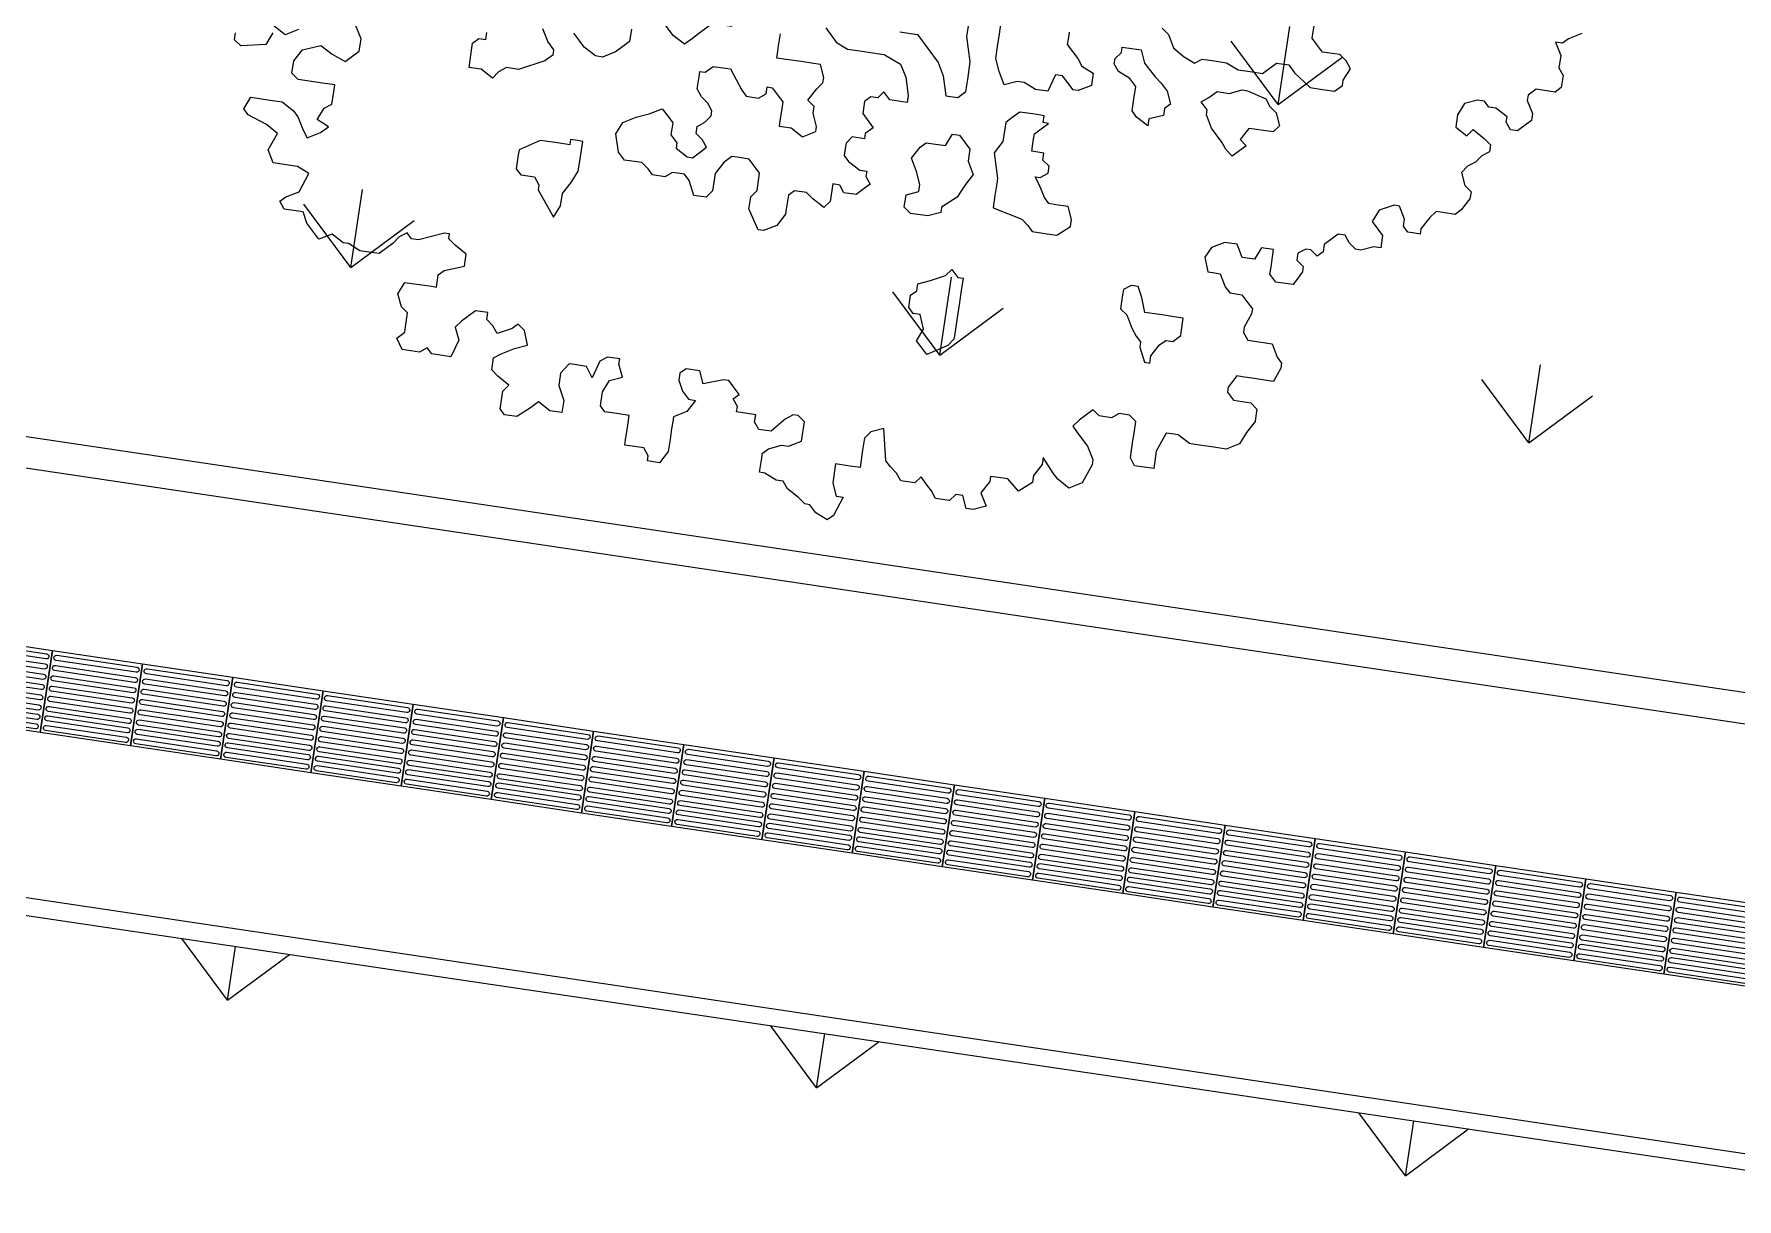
# Model space of a CAD drawing. Header units: millimetres. Extents: x 338 to 506, y 179 to 335.
# Drawn here: x 364.22 to 372.43, y 207.05 to 212.67 of the extents above; entities that cross this region are included whole.
import ezdxf

# ---------------------------------------------------------------- set-up
doc = ezdxf.new("R2010")
doc.units = ezdxf.units.MM
for name, color, linetype in [('ANDEN', 251, 'Continuous'), ('ARBOL-TOP', 3, 'Continuous'), ('MOBILIARIO_URBANO', 51, 'Continuous'), ('MUROS', 32, 'Continuous')]:
    doc.layers.add(name, color=color, linetype=linetype)

# ---------------------------------------------------------------- blocks, each defined once
blk = doc.blocks.new('*X870')
at = {"color": 0}
for p, q in [((21.8732, 124.1733), (22.136, 124.4361)), ((21.8732, 124.1733), (22.1364, 123.91)), ((21.8732, 124.1733), (22.1362, 124.1733)), ((21.8732, 121.2996), (22.1383, 121.5646)), ((21.8732, 121.2996), (22.1387, 121.0341)), ((21.8732, 121.2996), (22.1385, 121.2996)), ((21.8732, 118.4259), (22.1405, 118.6931)), ((21.8732, 118.4259), (22.1409, 118.1582)), ((21.8732, 118.4259), (22.1407, 118.4259))]:
    blk.add_line(p, q, dxfattribs=at)
blk = doc.blocks.new('*X894')
at = {"color": 0}
for p, q in [((25.4581, 124.1055), (25.7275, 124.375)), ((25.4581, 124.1055), (25.7275, 123.8361)), ((25.4581, 124.1055), (25.8391, 124.1055)), ((25.4581, 121.2319), (25.7275, 121.5013)), ((25.4581, 121.2319), (25.7275, 120.9625)), ((25.4581, 121.2319), (25.8391, 121.2319)), ((26.895, 119.795), (27.1644, 120.0644)), ((26.895, 119.795), (27.1644, 119.5256)), ((26.895, 119.795), (27.276, 119.795)), ((25.4581, 118.3582), (25.7275, 118.6276)), ((25.4581, 118.3582), (25.7275, 118.0888)), ((25.4581, 118.3582), (25.8391, 118.3582))]:
    blk.add_line(p, q, dxfattribs=at)
blk = doc.blocks.new('*U883')
at = {"layer": 'MOBILIARIO_URBANO', "color": 241}
blk.add_lwpolyline([(1146.6783, 221.4799), (1147.1184, 221.4799), (1147.1184, 221.0799), (1146.6783, 221.0799), (1146.6783, 221.4799)], dxfattribs=at)
for points in [[(1146.7032, 221.4599), (1147.0933, 221.4599, -1), (1147.0933, 221.4349), (1146.7032, 221.4349, -1)], [(1146.7031, 221.4099), (1147.0932, 221.4099, -1), (1147.0932, 221.3849), (1146.7031, 221.3849, -1)], [(1146.703, 221.3099), (1147.0932, 221.3099, -1), (1147.0932, 221.2849), (1146.703, 221.2849, -1)], [(1146.7031, 221.3599), (1147.0932, 221.3599, -1), (1147.0932, 221.3349), (1146.7031, 221.3349, -1)], [(1146.703, 221.2599), (1147.0931, 221.2599, -1), (1147.0931, 221.2349), (1146.703, 221.2349, -1)], [(1146.7028, 221.2099), (1147.0929, 221.2099, -1), (1147.0929, 221.1849), (1146.7028, 221.1849, -1)], [(1146.7028, 221.1644), (1147.093, 221.1644, -1), (1147.093, 221.1394), (1146.7028, 221.1394, -1)], [(1146.7028, 221.1179), (1147.0929, 221.1179, -1), (1147.0929, 221.0929), (1146.7028, 221.0929, -1)]]:
    blk.add_lwpolyline(points, format="xyb", close=True, dxfattribs=at)
blk = doc.blocks.new('ARBOLITO')
at = {"linetype": 'ByBlock'}
for points in [[(463.3767, 68.9117), (463.3621, 68.9034), (463.3559, 68.8971), (463.3476, 68.8971), (463.3559, 68.8826), (463.3559, 68.868), (463.3621, 68.8597), (463.3621, 68.8452), (463.3559, 68.8389), (463.333, 68.8389), (463.3247, 68.8306), (463.3247, 68.8244), (463.333, 68.8098), (463.333, 68.8015), (463.3185, 68.787), (463.3102, 68.787), (463.3039, 68.7953), (463.3039, 68.8015), (463.2894, 68.8098), (463.2811, 68.8098), (463.2749, 68.8161), (463.2665, 68.8161), (463.252, 68.8098), (463.2458, 68.7953), (463.2458, 68.7808), (463.2603, 68.7724), (463.2665, 68.7808), (463.2811, 68.7724), (463.2894, 68.7662), (463.2894, 68.7579), (463.2811, 68.7517), (463.2749, 68.7434), (463.2665, 68.7371), (463.2603, 68.7288), (463.2665, 68.7143), (463.2749, 68.708), (463.2749, 68.6997), (463.2665, 68.6852), (463.2603, 68.6789), (463.2458, 68.6789), (463.2375, 68.6789), (463.2312, 68.6706), (463.2229, 68.6561), (463.2229, 68.6498), (463.2167, 68.6498), (463.2084, 68.6498), (463.2021, 68.6561), (463.2021, 68.6644), (463.1938, 68.6789), (463.1876, 68.6789), (463.171, 68.6706), (463.1647, 68.6561), (463.1793, 68.6415), (463.1793, 68.627), (463.171, 68.627), (463.1564, 68.6208), (463.1502, 68.6208), (463.1419, 68.627), (463.1356, 68.6353), (463.1273, 68.6353), (463.1128, 68.6208), (463.1128, 68.6124), (463.1065, 68.6062), (463.0982, 68.6124), (463.092, 68.6124), (463.0837, 68.6062), (463.0837, 68.5979), (463.092, 68.5917), (463.092, 68.5854), (463.0837, 68.5688), (463.0775, 68.5688), (463.0629, 68.5688), (463.0546, 68.5771), (463.0546, 68.5854), (463.0546, 68.5917), (463.0546, 68.6062), (463.0401, 68.6062), (463.0338, 68.5917), (463.0193, 68.5917), (463.011, 68.6062), (462.9964, 68.6062), (462.9819, 68.5979), (462.9756, 68.5854), (462.9819, 68.5688), (462.9902, 68.5688), (462.9964, 68.5688), (463.0047, 68.5543), (463.011, 68.548), (463.0255, 68.548), (463.0338, 68.5397), (463.0401, 68.5335), (463.0401, 68.5273), (463.0338, 68.5106), (463.0338, 68.5044), (463.0401, 68.4961), (463.0484, 68.4961), (463.0691, 68.4961), (463.0775, 68.4815), (463.0837, 68.4753), (463.0837, 68.4691), (463.0775, 68.4524), (463.0691, 68.4524), (463.0546, 68.4524), (463.0401, 68.4524), (463.0338, 68.4524), (463.0255, 68.4379), (463.0255, 68.4317), (463.0338, 68.4234), (463.0546, 68.4234), (463.0629, 68.4171), (463.0629, 68.4088), (463.0629, 68.4026), (463.0546, 68.388), (463.0484, 68.3735), (463.0338, 68.3652), (463.0193, 68.3652), (462.9964, 68.3652), (462.9902, 68.3652), (462.9756, 68.3735), (462.9673, 68.3735), (462.9611, 68.3735), (462.9528, 68.3506), (462.9528, 68.3299), (462.9299, 68.3299), (462.9237, 68.3382), (462.9237, 68.3444), (462.9237, 68.3589), (462.9237, 68.3652), (462.9237, 68.3818), (462.9154, 68.388), (462.9029, 68.388), (462.8946, 68.3818), (462.8801, 68.3818), (462.8717, 68.388), (462.8655, 68.3818), (462.8572, 68.3735), (462.851, 68.3652), (462.8572, 68.3589), (462.8717, 68.3444), (462.8801, 68.3299), (462.8801, 68.3236), (462.8717, 68.3008), (462.8572, 68.2925), (462.8427, 68.3008), (462.8364, 68.307), (462.8219, 68.3236), (462.8219, 68.3153), (462.8136, 68.3008), (462.8136, 68.2925), (462.799, 68.28), (462.7845, 68.2925), (462.7699, 68.2925), (462.7637, 68.2925), (462.7637, 68.2862), (462.7554, 68.2717), (462.7637, 68.2571), (462.7491, 68.2509), (462.7408, 68.2509), (462.7346, 68.2654), (462.7263, 68.2654), (462.7201, 68.2571), (462.7034, 68.2571), (462.6972, 68.2654), (462.691, 68.2717), (462.6827, 68.28), (462.6764, 68.2717), (462.6598, 68.2717), (462.6536, 68.28), (462.6453, 68.2862), (462.639, 68.2925), (462.6307, 68.3299), (462.6162, 68.3236), (462.6099, 68.3153), (462.6099, 68.3008), (462.6099, 68.28), (462.5954, 68.28), (462.5808, 68.28), (462.5808, 68.2717), (462.5808, 68.2571), (462.5871, 68.2426), (462.5954, 68.2426), (462.5871, 68.2197), (462.5808, 68.2135), (462.5663, 68.2197), (462.558, 68.228), (462.5517, 68.228), (462.5434, 68.2343), (462.5289, 68.2426), (462.5227, 68.2509), (462.5143, 68.2509), (462.4998, 68.2571), (462.4936, 68.2571), (462.4936, 68.2717), (462.4936, 68.28), (462.4998, 68.2862), (462.5143, 68.2925), (462.5227, 68.2925), (462.5372, 68.3008), (462.5372, 68.3236), (462.5289, 68.3299), (462.5227, 68.3299), (462.5143, 68.3236), (462.4998, 68.307), (462.4853, 68.307), (462.479, 68.3153), (462.479, 68.3236), (462.4562, 68.3236), (462.4562, 68.3299), (462.4499, 68.3382), (462.4562, 68.3444), (462.4416, 68.3589), (462.4354, 68.3589), (462.4125, 68.3506), (462.4063, 68.3652), (462.3897, 68.3652), (462.3834, 68.3589), (462.3834, 68.3506), (462.3897, 68.3382), (462.398, 68.3299), (462.4063, 68.3299), (462.398, 68.3153), (462.3834, 68.307), (462.3834, 68.3008), (462.3834, 68.2925), (462.3834, 68.28), (462.3834, 68.2654), (462.3751, 68.2509), (462.3606, 68.2509), (462.3606, 68.2571), (462.3543, 68.2654), (462.346, 68.2654), (462.3315, 68.2654), (462.3315, 68.2717), (462.3315, 68.2862), (462.3315, 68.3008), (462.3169, 68.3008), (462.3024, 68.3008), (462.2962, 68.307), (462.2962, 68.3153), (462.2962, 68.3236), (462.3024, 68.3382), (462.3169, 68.3444), (462.3107, 68.3589), (462.3107, 68.3652), (462.2962, 68.3652), (462.2879, 68.3589), (462.2816, 68.3382), (462.2733, 68.3506), (462.2588, 68.3506), (462.2525, 68.3506), (462.2442, 68.3382), (462.2442, 68.3236), (462.2525, 68.307), (462.2525, 68.2925), (462.238, 68.2925), (462.2234, 68.3008), (462.2151, 68.2925), (462.2006, 68.28), (462.186, 68.28), (462.1798, 68.2862), (462.1798, 68.307), (462.186, 68.3153), (462.1715, 68.3236), (462.1632, 68.3299), (462.1632, 68.3444), (462.1715, 68.3506), (462.186, 68.3589), (462.2006, 68.3652), (462.1944, 68.3818), (462.186, 68.388), (462.1798, 68.3818), (462.1632, 68.3735), (462.1569, 68.3818), (462.1486, 68.388), (462.1486, 68.3963), (462.1341, 68.3963), (462.1195, 68.3818), (462.1133, 68.3735), (462.1195, 68.3589), (462.1133, 68.3382), (462.0905, 68.3382), (462.0842, 68.3444), (462.0759, 68.3382), (462.0551, 68.3382), (462.0468, 68.3506), (462.0551, 68.3589), (462.0551, 68.3652), (462.0551, 68.3818), (462.0468, 68.388), (462.0406, 68.4026), (462.0468, 68.4171), (462.0551, 68.4171), (462.0759, 68.4171), (462.0842, 68.4171), (462.0842, 68.4317), (462.0905, 68.4379), (462.1133, 68.4462), (462.1133, 68.4524), (462.1133, 68.4608), (462.0988, 68.4691), (462.0905, 68.4753), (462.0905, 68.4815), (462.0842, 68.4815), (462.0697, 68.4753), (462.0551, 68.4691), (462.0468, 68.4691), (462.0406, 68.4753), (462.0323, 68.4691), (462.026, 68.4608), (462.0115, 68.4462), (461.997, 68.4462), (461.9886, 68.4462), (461.9741, 68.4524), (461.9679, 68.4524), (461.9533, 68.4608), (461.9388, 68.4524), (461.9221, 68.4691), (461.9159, 68.4815), (461.8931, 68.4815), (461.8868, 68.4899), (461.8931, 68.4961), (461.9076, 68.5044), (461.9159, 68.5273), (461.9014, 68.5335), (461.8723, 68.5335), (461.864, 68.548), (461.8723, 68.5688), (461.8577, 68.5771), (461.8349, 68.5854), (461.8286, 68.5917), (461.8349, 68.6062), (461.8577, 68.6062), (461.8723, 68.6062), (461.8868, 68.5979), (461.8931, 68.5917), (461.9014, 68.5771), (461.9076, 68.5688), (461.9221, 68.5771), (461.9305, 68.5854), (461.9159, 68.5917), (461.9221, 68.6062), (461.9305, 68.6124), (461.9305, 68.627), (461.9305, 68.6353), (461.9159, 68.6353), (461.8868, 68.6353), (461.8785, 68.6415), (461.8785, 68.6561), (461.8868, 68.6706), (461.9076, 68.6789), (461.9221, 68.6706), (461.9388, 68.6644), (461.9533, 68.6789), (461.9533, 68.6935), (461.945, 68.708)], [(461.8785, 68.6935), (461.864, 68.6852), (461.8494, 68.6935)], [(461.8494, 68.6852), (461.8432, 68.6706), (461.8141, 68.6644), (461.8058, 68.6706), (461.8058, 68.6789)], [(463.3767, 68.9117), (463.3621, 68.9034), (463.3559, 68.8971), (463.3476, 68.8971), (463.3559, 68.8826), (463.3559, 68.868), (463.3621, 68.8597), (463.3621, 68.8452), (463.3559, 68.8389), (463.333, 68.8389), (463.3247, 68.8306), (463.3247, 68.8244), (463.333, 68.8098), (463.333, 68.8015), (463.3185, 68.787), (463.3102, 68.787), (463.3039, 68.7953), (463.3039, 68.8015), (463.2894, 68.8098), (463.2811, 68.8098), (463.2749, 68.8161), (463.2665, 68.8161), (463.252, 68.8098), (463.2458, 68.7953), (463.2458, 68.7808), (463.2603, 68.7724), (463.2665, 68.7808), (463.2811, 68.7724), (463.2894, 68.7662), (463.2894, 68.7579), (463.2811, 68.7517), (463.2749, 68.7434), (463.2665, 68.7371), (463.2603, 68.7288), (463.2665, 68.7143), (463.2749, 68.708), (463.2749, 68.6997), (463.2665, 68.6852), (463.2603, 68.6789), (463.2458, 68.6789), (463.2375, 68.6789), (463.2312, 68.6706), (463.2229, 68.6561), (463.2229, 68.6498), (463.2167, 68.6498), (463.2084, 68.6498), (463.2021, 68.6561), (463.2021, 68.6644), (463.1938, 68.6789), (463.1876, 68.6789), (463.171, 68.6706), (463.1647, 68.6561), (463.1793, 68.6415), (463.1793, 68.627), (463.171, 68.627), (463.1564, 68.6208), (463.1502, 68.6208), (463.1419, 68.627), (463.1356, 68.6353), (463.1273, 68.6353), (463.1128, 68.6208), (463.1128, 68.6124), (463.1065, 68.6062), (463.0982, 68.6124), (463.092, 68.6124), (463.0837, 68.6062), (463.0837, 68.5979), (463.092, 68.5917), (463.092, 68.5854), (463.0837, 68.5688), (463.0775, 68.5688), (463.0629, 68.5688), (463.0546, 68.5771), (463.0546, 68.5854), (463.0546, 68.5917), (463.0546, 68.6062), (463.0401, 68.6062), (463.0338, 68.5917), (463.0193, 68.5917), (463.011, 68.6062), (462.9964, 68.6062), (462.9819, 68.5979), (462.9756, 68.5854), (462.9819, 68.5688), (462.9902, 68.5688), (462.9964, 68.5688), (463.0047, 68.5543), (463.011, 68.548), (463.0255, 68.548), (463.0338, 68.5397), (463.0401, 68.5335), (463.0401, 68.5273), (463.0338, 68.5106), (463.0338, 68.5044), (463.0401, 68.4961), (463.0484, 68.4961), (463.0691, 68.4961), (463.0775, 68.4815), (463.0837, 68.4753), (463.0837, 68.4691), (463.0775, 68.4524), (463.0691, 68.4524), (463.0546, 68.4524), (463.0401, 68.4524), (463.0338, 68.4524), (463.0255, 68.4379), (463.0255, 68.4317), (463.0338, 68.4234), (463.0546, 68.4234), (463.0629, 68.4171), (463.0629, 68.4088), (463.0629, 68.4026), (463.0546, 68.388), (463.0484, 68.3735), (463.0338, 68.3652), (463.0193, 68.3652), (462.9964, 68.3652), (462.9902, 68.3652), (462.9756, 68.3735), (462.9673, 68.3735), (462.9611, 68.3735), (462.9528, 68.3506), (462.9528, 68.3299), (462.9299, 68.3299), (462.9237, 68.3382), (462.9237, 68.3444), (462.9237, 68.3589), (462.9237, 68.3652), (462.9237, 68.3818), (462.9154, 68.388), (462.9029, 68.388), (462.8946, 68.3818), (462.8801, 68.3818), (462.8717, 68.388), (462.8655, 68.3818), (462.8572, 68.3735), (462.851, 68.3652), (462.8572, 68.3589), (462.8717, 68.3444), (462.8801, 68.3299), (462.8801, 68.3236), (462.8717, 68.3008), (462.8572, 68.2925), (462.8427, 68.3008), (462.8364, 68.307), (462.8219, 68.3236), (462.8219, 68.3153), (462.8136, 68.3008), (462.8136, 68.2925), (462.799, 68.28), (462.7845, 68.2925), (462.7699, 68.2925), (462.7637, 68.2925), (462.7637, 68.2862), (462.7554, 68.2717), (462.7637, 68.2571), (462.7491, 68.2509), (462.7408, 68.2509), (462.7346, 68.2654), (462.7263, 68.2654), (462.7201, 68.2571), (462.7034, 68.2571), (462.6972, 68.2654), (462.691, 68.2717), (462.6827, 68.28), (462.6764, 68.2717), (462.6598, 68.2717), (462.6536, 68.28), (462.6453, 68.2862), (462.639, 68.2925), (462.6307, 68.3299), (462.6162, 68.3236), (462.6099, 68.3153), (462.6099, 68.3008), (462.6099, 68.28), (462.5954, 68.28), (462.5808, 68.28), (462.5808, 68.2717), (462.5808, 68.2571), (462.5871, 68.2426), (462.5954, 68.2426), (462.5871, 68.2197), (462.5808, 68.2135), (462.5663, 68.2197), (462.558, 68.228), (462.5517, 68.228), (462.5434, 68.2343), (462.5289, 68.2426), (462.5227, 68.2509), (462.5143, 68.2509), (462.4998, 68.2571), (462.4936, 68.2571), (462.4936, 68.2717), (462.4936, 68.28), (462.4998, 68.2862), (462.5143, 68.2925), (462.5227, 68.2925), (462.5372, 68.3008), (462.5372, 68.3236), (462.5289, 68.3299), (462.5227, 68.3299), (462.5143, 68.3236), (462.4998, 68.307), (462.4853, 68.307), (462.479, 68.3153), (462.479, 68.3236), (462.4562, 68.3236), (462.4562, 68.3299), (462.4499, 68.3382), (462.4562, 68.3444), (462.4416, 68.3589), (462.4354, 68.3589), (462.4125, 68.3506), (462.4063, 68.3652), (462.3897, 68.3652), (462.3834, 68.3589), (462.3834, 68.3506), (462.3897, 68.3382), (462.398, 68.3299), (462.4063, 68.3299), (462.398, 68.3153), (462.3834, 68.307), (462.3834, 68.3008), (462.3834, 68.2925), (462.3834, 68.28), (462.3834, 68.2654), (462.3751, 68.2509), (462.3606, 68.2509), (462.3606, 68.2571), (462.3543, 68.2654), (462.346, 68.2654), (462.3315, 68.2654), (462.3315, 68.2717), (462.3315, 68.2862), (462.3315, 68.3008), (462.3169, 68.3008), (462.3024, 68.3008), (462.2962, 68.307), (462.2962, 68.3153), (462.2962, 68.3236), (462.3024, 68.3382), (462.3169, 68.3444), (462.3107, 68.3589), (462.3107, 68.3652), (462.2962, 68.3652), (462.2879, 68.3589), (462.2816, 68.3382), (462.2733, 68.3506), (462.2588, 68.3506), (462.2525, 68.3506), (462.2442, 68.3382), (462.2442, 68.3236), (462.2525, 68.307), (462.2525, 68.2925), (462.238, 68.2925), (462.2234, 68.3008), (462.2151, 68.2925), (462.2006, 68.28), (462.186, 68.28), (462.1798, 68.2862), (462.1798, 68.307), (462.186, 68.3153), (462.1715, 68.3236), (462.1632, 68.3299), (462.1632, 68.3444), (462.1715, 68.3506), (462.186, 68.3589), (462.2006, 68.3652), (462.1944, 68.3818), (462.186, 68.388), (462.1798, 68.3818), (462.1632, 68.3735), (462.1569, 68.3818), (462.1486, 68.388), (462.1486, 68.3963), (462.1341, 68.3963), (462.1195, 68.3818), (462.1133, 68.3735), (462.1195, 68.3589), (462.1133, 68.3382), (462.0905, 68.3382), (462.0842, 68.3444), (462.0759, 68.3382), (462.0551, 68.3382), (462.0468, 68.3506), (462.0551, 68.3589), (462.0551, 68.3652), (462.0551, 68.3818), (462.0468, 68.388), (462.0406, 68.4026), (462.0468, 68.4171), (462.0551, 68.4171), (462.0759, 68.4171), (462.0842, 68.4171), (462.0842, 68.4317), (462.0905, 68.4379), (462.1133, 68.4462), (462.1133, 68.4524), (462.1133, 68.4608), (462.0988, 68.4691), (462.0905, 68.4753), (462.0905, 68.4815), (462.0842, 68.4815), (462.0697, 68.4753), (462.0551, 68.4691), (462.0468, 68.4691), (462.0406, 68.4753), (462.0323, 68.4691), (462.026, 68.4608), (462.0115, 68.4462), (461.997, 68.4462), (461.9886, 68.4462), (461.9741, 68.4524), (461.9679, 68.4524), (461.9533, 68.4608), (461.9388, 68.4524), (461.9221, 68.4691), (461.9159, 68.4815), (461.8931, 68.4815), (461.8868, 68.4899), (461.8931, 68.4961), (461.9076, 68.5044), (461.9159, 68.5273), (461.9014, 68.5335), (461.8723, 68.5335), (461.864, 68.548), (461.8723, 68.5688), (461.8577, 68.5771), (461.8349, 68.5854), (461.8286, 68.5917), (461.8349, 68.6062), (461.8577, 68.6062), (461.8723, 68.6062), (461.8868, 68.5979), (461.8931, 68.5917), (461.9014, 68.5771), (461.9076, 68.5688), (461.9221, 68.5771), (461.9305, 68.5854), (461.9159, 68.5917), (461.9221, 68.6062), (461.9305, 68.6124), (461.9305, 68.627), (461.9305, 68.6353), (461.9159, 68.6353), (461.8868, 68.6353), (461.8785, 68.6415), (461.8785, 68.6561), (461.8868, 68.6706), (461.9076, 68.6789), (461.9221, 68.6706), (461.9388, 68.6644), (461.9533, 68.6789), (461.9533, 68.6935), (461.945, 68.708)], [(461.8785, 68.6935), (461.864, 68.6852), (461.8494, 68.6935)], [(461.8494, 68.6852), (461.8432, 68.6706), (461.8141, 68.6644), (461.8058, 68.6706), (461.8058, 68.6789)], [(462.8863, 68.8452), (462.8946, 68.8389), (462.9029, 68.8244), (462.9154, 68.8161), (462.9299, 68.8098), (462.9382, 68.8161), (462.9528, 68.8161), (462.9673, 68.8161), (462.9819, 68.8098), (462.9964, 68.8098), (463.011, 68.8098), (463.0255, 68.8244), (463.0401, 68.8244), (463.0484, 68.8161), (463.0691, 68.8015), (463.0837, 68.8015), (463.0982, 68.8015), (463.1065, 68.8098), (463.1065, 68.8161), (463.1128, 68.8306), (463.1065, 68.8389), (463.0982, 68.8452), (463.092, 68.8452), (463.0775, 68.8452), (463.0691, 68.8535), (463.0629, 68.8597), (463.0629, 68.8743)], [(462.8863, 68.8452), (462.8946, 68.8389), (462.9029, 68.8244), (462.9154, 68.8161), (462.9299, 68.8098), (462.9382, 68.8161), (462.9528, 68.8161), (462.9673, 68.8161), (462.9819, 68.8098), (462.9964, 68.8098), (463.011, 68.8098), (463.0255, 68.8244), (463.0401, 68.8244), (463.0484, 68.8161), (463.0691, 68.8015), (463.0837, 68.8015), (463.0982, 68.8015), (463.1065, 68.8098), (463.1065, 68.8161), (463.1128, 68.8306), (463.1065, 68.8389), (463.0982, 68.8452), (463.092, 68.8452), (463.0775, 68.8452), (463.0691, 68.8535), (463.0629, 68.8597), (463.0629, 68.8743)], [(462.2297, 68.7143), (462.2151, 68.7226), (462.2089, 68.7288), (462.2006, 68.7371)], [(462.2671, 68.7517), (462.2671, 68.7371), (462.2588, 68.7288), (462.2525, 68.7226), (462.238, 68.7143), (462.2297, 68.7143), (462.2297, 68.7143)], [(462.2297, 68.7143), (462.2151, 68.7226), (462.2089, 68.7288), (462.2006, 68.7371)], [(462.2671, 68.7517), (462.2671, 68.7371), (462.2588, 68.7288), (462.2525, 68.7226), (462.238, 68.7143), (462.2297, 68.7143)], [(462.5808, 68.7953), (462.6016, 68.7953), (462.6162, 68.7808), (462.6307, 68.7662), (462.639, 68.7517), (462.6453, 68.7288), (462.6598, 68.7288), (462.6681, 68.7371), (462.6681, 68.7517), (462.6681, 68.7724), (462.6598, 68.8015), (462.6598, 68.8161)], [(462.5808, 68.7953), (462.6016, 68.7953), (462.6162, 68.7808), (462.6307, 68.7662), (462.639, 68.7517), (462.6453, 68.7288), (462.6598, 68.7288), (462.6681, 68.7371), (462.6681, 68.7517), (462.6681, 68.7724), (462.6598, 68.8015), (462.6598, 68.8161)], [(462.2671, 68.627), (462.2733, 68.6415), (462.2879, 68.6498), (462.3024, 68.6561), (462.3169, 68.6644), (462.3253, 68.6561), (462.3315, 68.6498), (462.3315, 68.6353), (462.3398, 68.627), (462.3398, 68.6208), (462.3543, 68.6124), (462.3606, 68.6124), (462.3689, 68.6208), (462.3751, 68.627), (462.3689, 68.6353), (462.3606, 68.6415), (462.3606, 68.6498), (462.3689, 68.6561), (462.3751, 68.6644), (462.3751, 68.6706), (462.3689, 68.6789), (462.3606, 68.6852), (462.3543, 68.6935), (462.3543, 68.708), (462.3543, 68.7143), (462.3606, 68.7143), (462.3689, 68.7226), (462.3834, 68.7226), (462.3897, 68.7226), (462.4063, 68.6997), (462.4125, 68.6935), (462.4271, 68.6935), (462.4354, 68.6997), (462.4354, 68.708), (462.4416, 68.708), (462.4499, 68.6997), (462.4562, 68.6935), (462.4562, 68.6852), (462.4562, 68.6706), (462.4562, 68.6644), (462.4707, 68.6644), (462.4853, 68.6561), (462.4998, 68.6644), (462.4998, 68.6706), (462.4936, 68.6852), (462.4936, 68.6935), (462.4853, 68.6997), (462.4936, 68.7143), (462.4998, 68.7226), (462.4998, 68.7288), (462.4936, 68.7434), (462.4853, 68.7434), (462.4707, 68.7434), (462.4499, 68.7434), (462.4416, 68.7434), (462.4416, 68.7517), (462.4416, 68.7579), (462.4416, 68.7724)], [(462.4936, 68.787), (462.5081, 68.7724), (462.5227, 68.7662), (462.5372, 68.7662), (462.558, 68.7662), (462.5663, 68.7662), (462.5871, 68.7579), (462.5954, 68.7434), (462.6016, 68.7226), (462.6016, 68.7143), (462.5808, 68.7143), (462.5725, 68.7226), (462.5663, 68.7143), (462.558, 68.7143), (462.5517, 68.708), (462.5517, 68.6935), (462.5663, 68.6789), (462.558, 68.6706), (462.558, 68.6644), (462.5434, 68.6644), (462.5372, 68.6561), (462.5372, 68.6498), (462.5372, 68.6415), (462.5434, 68.6353), (462.558, 68.627), (462.5663, 68.627), (462.5663, 68.6208), (462.5725, 68.6124), (462.5663, 68.6062), (462.558, 68.5979), (462.5434, 68.5979), (462.5372, 68.6062), (462.5289, 68.6062), (462.5289, 68.5854), (462.5227, 68.5771), (462.5081, 68.5854), (462.4998, 68.5917), (462.4853, 68.5917), (462.479, 68.5854), (462.479, 68.5688), (462.479, 68.5626), (462.4707, 68.548), (462.4562, 68.5397), (462.4499, 68.5397), (462.4354, 68.5626), (462.4354, 68.5688), (462.4354, 68.5771), (462.4416, 68.5854), (462.4416, 68.6062), (462.4271, 68.6208), (462.4125, 68.6208), (462.4063, 68.6208), (462.398, 68.6124), (462.3897, 68.5979), (462.3897, 68.5771), (462.3834, 68.5688), (462.3689, 68.5688), (462.3606, 68.5854), (462.3543, 68.5917), (462.346, 68.5917), (462.3398, 68.5917), (462.3315, 68.5854), (462.3169, 68.5854), (462.3107, 68.5917), (462.3024, 68.5979), (462.2962, 68.5979), (462.2816, 68.5979), (462.2733, 68.6062), (462.2671, 68.627), (462.2671, 68.627)], [(462.2671, 68.627), (462.2733, 68.6415), (462.2879, 68.6498), (462.3024, 68.6561), (462.3169, 68.6644), (462.3253, 68.6561), (462.3315, 68.6498), (462.3315, 68.6353), (462.3398, 68.627), (462.3398, 68.6208), (462.3543, 68.6124), (462.3606, 68.6124), (462.3689, 68.6208), (462.3751, 68.627), (462.3689, 68.6353), (462.3606, 68.6415), (462.3606, 68.6498), (462.3689, 68.6561), (462.3751, 68.6644), (462.3751, 68.6706), (462.3689, 68.6789), (462.3606, 68.6852), (462.3543, 68.6935), (462.3543, 68.708), (462.3543, 68.7143), (462.3606, 68.7143), (462.3689, 68.7226), (462.3834, 68.7226), (462.3897, 68.7226), (462.4063, 68.6997), (462.4125, 68.6935), (462.4271, 68.6935), (462.4354, 68.6997), (462.4354, 68.708), (462.4416, 68.708), (462.4499, 68.6997), (462.4562, 68.6935), (462.4562, 68.6852), (462.4562, 68.6706), (462.4562, 68.6644), (462.4707, 68.6644), (462.4853, 68.6561), (462.4998, 68.6644), (462.4998, 68.6706), (462.4936, 68.6852), (462.4936, 68.6935), (462.4853, 68.6997), (462.4936, 68.7143), (462.4998, 68.7226), (462.4998, 68.7288), (462.4936, 68.7434), (462.4853, 68.7434), (462.4707, 68.7434), (462.4499, 68.7434), (462.4416, 68.7434), (462.4416, 68.7517), (462.4416, 68.7579), (462.4416, 68.7724)], [(462.4936, 68.787), (462.5081, 68.7724), (462.5227, 68.7662), (462.5372, 68.7662), (462.558, 68.7662), (462.5663, 68.7662), (462.5871, 68.7579), (462.5954, 68.7434), (462.6016, 68.7226), (462.6016, 68.7143), (462.5808, 68.7143), (462.5725, 68.7226), (462.5663, 68.7143), (462.558, 68.7143), (462.5517, 68.708), (462.5517, 68.6935), (462.5663, 68.6789), (462.558, 68.6706), (462.558, 68.6644), (462.5434, 68.6644), (462.5372, 68.6561), (462.5372, 68.6498), (462.5372, 68.6415), (462.5434, 68.6353), (462.558, 68.627), (462.5663, 68.627), (462.5663, 68.6208), (462.5725, 68.6124), (462.5663, 68.6062), (462.558, 68.5979), (462.5434, 68.5979), (462.5372, 68.6062), (462.5289, 68.6062), (462.5289, 68.5854), (462.5227, 68.5771), (462.5081, 68.5854), (462.4998, 68.5917), (462.4853, 68.5917), (462.479, 68.5854), (462.479, 68.5688), (462.479, 68.5626), (462.4707, 68.548), (462.4562, 68.5397), (462.4499, 68.5397), (462.4354, 68.5626), (462.4354, 68.5688), (462.4354, 68.5771), (462.4416, 68.5854), (462.4416, 68.6062), (462.4271, 68.6208), (462.4125, 68.6208), (462.4063, 68.6208), (462.398, 68.6124), (462.3897, 68.5979), (462.3897, 68.5771), (462.3834, 68.5688), (462.3689, 68.5688), (462.3606, 68.5854), (462.3543, 68.5917), (462.346, 68.5917), (462.3398, 68.5917), (462.3315, 68.5854), (462.3169, 68.5854), (462.3107, 68.5917), (462.3024, 68.5979), (462.2962, 68.5979), (462.2816, 68.5979), (462.2733, 68.6062), (462.2671, 68.627)], [(462.7034, 68.7662), (462.6972, 68.7808), (462.6972, 68.7953), (462.6972, 68.8098), (462.6972, 68.8306)], [(462.7782, 68.8244), (462.7782, 68.8161), (462.7782, 68.8098), (462.7928, 68.7953), (462.799, 68.787), (462.8136, 68.7808), (462.8136, 68.7662), (462.799, 68.7579), (462.7928, 68.7579), (462.7782, 68.7724), (462.7699, 68.7724), (462.7637, 68.7517), (462.7491, 68.7517), (462.7346, 68.7579), (462.7263, 68.7579), (462.7117, 68.7517), (462.7034, 68.7662), (462.7034, 68.7662)], [(462.7034, 68.7662), (462.6972, 68.7808), (462.6972, 68.7953), (462.6972, 68.8098), (462.6972, 68.8306)], [(462.7782, 68.8244), (462.7782, 68.8161), (462.7782, 68.8098), (462.7928, 68.7953), (462.799, 68.787), (462.8136, 68.7808), (462.8136, 68.7662), (462.799, 68.7579), (462.7928, 68.7579), (462.7782, 68.7724), (462.7699, 68.7724), (462.7637, 68.7517), (462.7491, 68.7517), (462.7346, 68.7579), (462.7263, 68.7579), (462.7117, 68.7517), (462.7034, 68.7662)], [(462.346, 68.7579), (462.3398, 68.7517), (462.3315, 68.7434), (462.3169, 68.7517), (462.3024, 68.7662), (462.3024, 68.7808), (462.3024, 68.787), (462.3107, 68.8015), (462.3169, 68.8161), (462.3253, 68.8244), (462.3315, 68.8306), (462.346, 68.8306), (462.3606, 68.8306), (462.3689, 68.8244), (462.3751, 68.8098), (462.3834, 68.7953), (462.3834, 68.787), (462.3834, 68.7808), (462.3834, 68.7724), (462.3751, 68.7724), (462.3689, 68.7808), (462.346, 68.7579), (462.346, 68.7579)], [(462.346, 68.7579), (462.3398, 68.7517), (462.3315, 68.7434), (462.3169, 68.7517), (462.3024, 68.7662), (462.3024, 68.7808), (462.3024, 68.787), (462.3107, 68.8015), (462.3169, 68.8161), (462.3253, 68.8244), (462.3315, 68.8306), (462.346, 68.8306), (462.3606, 68.8306), (462.3689, 68.8244), (462.3751, 68.8098), (462.3834, 68.7953), (462.3834, 68.787), (462.3834, 68.7808), (462.3834, 68.7724), (462.3751, 68.7724), (462.3689, 68.7808), (462.346, 68.7579)], [(462.8863, 68.7288), (462.8717, 68.7371), (462.8655, 68.7434), (462.8655, 68.7517), (462.8655, 68.7579), (462.8655, 68.7724), (462.8572, 68.7808), (462.8427, 68.787), (462.8364, 68.7953), (462.8364, 68.8015), (462.8427, 68.8098), (462.8427, 68.8161), (462.8572, 68.8161), (462.8655, 68.8161), (462.8717, 68.8015), (462.8863, 68.787), (462.8946, 68.7808), (462.9029, 68.7724), (462.9091, 68.7579), (462.9029, 68.7517), (462.9029, 68.7434), (462.8863, 68.7371), (462.8863, 68.7288), (462.8863, 68.7288)], [(462.8863, 68.7288), (462.8717, 68.7371), (462.8655, 68.7434), (462.8655, 68.7517), (462.8655, 68.7579), (462.8655, 68.7724), (462.8572, 68.7808), (462.8427, 68.787), (462.8364, 68.7953), (462.8364, 68.8015), (462.8427, 68.8098), (462.8427, 68.8161), (462.8572, 68.8161), (462.8655, 68.8161), (462.8717, 68.8015), (462.8863, 68.787), (462.8946, 68.7808), (462.9029, 68.7724), (462.9091, 68.7579), (462.9029, 68.7517), (462.9029, 68.7434), (462.8863, 68.7371), (462.8863, 68.7288)], [(462.9902, 68.708), (462.9819, 68.7143), (462.9756, 68.7226), (462.9611, 68.7371), (462.9528, 68.7517), (462.9528, 68.7579), (462.9445, 68.7662), (462.9528, 68.7724), (462.9611, 68.7808), (462.9756, 68.7808), (462.9902, 68.787), (462.9964, 68.787), (463.0193, 68.7808), (463.0255, 68.7724), (463.0338, 68.7662), (463.0401, 68.7517), (463.0338, 68.7434), (463.0193, 68.7434), (463.011, 68.7434), (463.0047, 68.7434), (462.9964, 68.7288), (463.0047, 68.7226), (462.9902, 68.708), (462.9902, 68.708)], [(462.9902, 68.708), (462.9819, 68.7143), (462.9756, 68.7226), (462.9611, 68.7371), (462.9528, 68.7517), (462.9528, 68.7579), (462.9445, 68.7662), (462.9528, 68.7724), (462.9611, 68.7808), (462.9756, 68.7808), (462.9902, 68.787), (462.9964, 68.787), (463.0193, 68.7808), (463.0255, 68.7724), (463.0338, 68.7662), (463.0401, 68.7517), (463.0338, 68.7434), (463.0193, 68.7434), (463.011, 68.7434), (463.0047, 68.7434), (462.9964, 68.7288), (463.0047, 68.7226), (462.9902, 68.708)], [(462.1424, 68.6852), (462.1279, 68.6852), (462.1195, 68.6789), (462.1133, 68.6706), (462.0988, 68.6789), (462.0842, 68.6789), (462.0842, 68.6935), (462.0842, 68.6997), (462.0842, 68.708), (462.0905, 68.7143), (462.0988, 68.7143), (462.0988, 68.7226)], [(462.1632, 68.7371), (462.1715, 68.7226), (462.1798, 68.7143), (462.1798, 68.708), (462.1715, 68.6997), (462.1424, 68.6852), (462.1424, 68.6852)], [(462.1424, 68.6852), (462.1279, 68.6852), (462.1195, 68.6789), (462.1133, 68.6706), (462.0988, 68.6789), (462.0842, 68.6789), (462.0842, 68.6935), (462.0842, 68.6997), (462.0842, 68.708), (462.0905, 68.7143), (462.0988, 68.7143), (462.0988, 68.7226)], [(462.1632, 68.7371), (462.1715, 68.7226), (462.1798, 68.7143), (462.1798, 68.708), (462.1715, 68.6997), (462.1424, 68.6852)], [(462.7554, 68.5979), (462.7637, 68.5917), (462.7699, 68.5854), (462.7928, 68.5854), (462.799, 68.5854), (462.8136, 68.5979), (462.8136, 68.6062), (462.8073, 68.6208), (462.7928, 68.6208), (462.7845, 68.6208), (462.7782, 68.627), (462.7699, 68.6415), (462.7637, 68.6498), (462.7699, 68.6498), (462.7782, 68.6561), (462.7782, 68.6644), (462.7699, 68.6706), (462.7699, 68.6789), (462.7554, 68.6789), (462.7554, 68.6852), (462.7554, 68.6935), (462.7554, 68.6997), (462.7637, 68.708), (462.7699, 68.7143), (462.7637, 68.7143), (462.7637, 68.7226), (462.7554, 68.7226), (462.7408, 68.7226), (462.7346, 68.7226), (462.7263, 68.7143), (462.7201, 68.708), (462.7201, 68.6852), (462.7117, 68.6706), (462.7201, 68.6415), (462.7201, 68.6353), (462.7201, 68.6208), (462.7201, 68.6062), (462.7554, 68.5979), (462.7554, 68.5979)], [(462.7554, 68.5979), (462.7637, 68.5917), (462.7699, 68.5854), (462.7928, 68.5854), (462.799, 68.5854), (462.8136, 68.5979), (462.8136, 68.6062), (462.8073, 68.6208), (462.7928, 68.6208), (462.7845, 68.6208), (462.7782, 68.627), (462.7699, 68.6415), (462.7637, 68.6498), (462.7699, 68.6498), (462.7782, 68.6561), (462.7782, 68.6644), (462.7699, 68.6706), (462.7699, 68.6789), (462.7554, 68.6789), (462.7554, 68.6852), (462.7554, 68.6935), (462.7554, 68.6997), (462.7637, 68.708), (462.7699, 68.7143), (462.7637, 68.7143), (462.7637, 68.7226), (462.7554, 68.7226), (462.7408, 68.7226), (462.7346, 68.7226), (462.7263, 68.7143), (462.7201, 68.708), (462.7201, 68.6852), (462.7117, 68.6706), (462.7201, 68.6415), (462.7201, 68.6353), (462.7201, 68.6208), (462.7201, 68.6062), (462.7554, 68.5979)], [(462.6245, 68.5854), (462.6162, 68.5917), (462.6162, 68.6062), (462.6307, 68.6124), (462.6307, 68.6208), (462.6245, 68.6353), (462.6162, 68.6498), (462.6245, 68.6644), (462.6307, 68.6706), (462.639, 68.6706), (462.6536, 68.6706), (462.6598, 68.6852), (462.6681, 68.6852), (462.6827, 68.6706), (462.6827, 68.6561), (462.691, 68.6415), (462.6827, 68.627), (462.6764, 68.6124), (462.6598, 68.5979), (462.6598, 68.5917), (462.6453, 68.5854), (462.6245, 68.5854), (462.6245, 68.5854)], [(462.6245, 68.5854), (462.6162, 68.5917), (462.6162, 68.6062), (462.6307, 68.6124), (462.6307, 68.6208), (462.6245, 68.6353), (462.6162, 68.6498), (462.6245, 68.6644), (462.6307, 68.6706), (462.639, 68.6706), (462.6536, 68.6706), (462.6598, 68.6852), (462.6681, 68.6852), (462.6827, 68.6706), (462.6827, 68.6561), (462.691, 68.6415), (462.6827, 68.627), (462.6764, 68.6124), (462.6598, 68.5979), (462.6598, 68.5917), (462.6453, 68.5854), (462.6245, 68.5854)], [(462.2089, 68.5189), (462.2151, 68.5335), (462.2151, 68.548), (462.2234, 68.5626), (462.2297, 68.5771), (462.2297, 68.5917), (462.2297, 68.6124), (462.2234, 68.6124), (462.2151, 68.6124), (462.2151, 68.6062), (462.2006, 68.6062), (462.186, 68.6062), (462.1798, 68.6062), (462.1569, 68.5917), (462.1569, 68.5854), (462.1569, 68.5688), (462.1632, 68.5626), (462.1715, 68.5626), (462.1798, 68.5626), (462.186, 68.5543), (462.186, 68.548), (462.2089, 68.5189), (462.2089, 68.5189)], [(462.2089, 68.5189), (462.2151, 68.5335), (462.2151, 68.548), (462.2234, 68.5626), (462.2297, 68.5771), (462.2297, 68.5917), (462.2297, 68.6124), (462.2234, 68.6124), (462.2151, 68.6124), (462.2151, 68.6062), (462.2006, 68.6062), (462.186, 68.6062), (462.1798, 68.6062), (462.1569, 68.5917), (462.1569, 68.5854), (462.1569, 68.5688), (462.1632, 68.5626), (462.1715, 68.5626), (462.1798, 68.5626), (462.186, 68.5543), (462.186, 68.548), (462.2089, 68.5189)], [(462.6681, 68.4234), (462.6598, 68.4317), (462.6536, 68.4379), (462.6598, 68.4524), (462.6536, 68.4691), (462.6453, 68.4691), (462.639, 68.4753), (462.639, 68.4899), (462.6453, 68.4961), (462.6453, 68.5044), (462.6598, 68.5106), (462.6764, 68.5189), (462.6827, 68.5273), (462.691, 68.5189), (462.6972, 68.5189), (462.6972, 68.5044), (462.6972, 68.4899), (462.6972, 68.4691), (462.6972, 68.4608), (462.6972, 68.4524), (462.6972, 68.4462), (462.691, 68.4379), (462.6681, 68.4234), (462.6681, 68.4234)], [(462.6681, 68.4234), (462.6598, 68.4317), (462.6536, 68.4379), (462.6598, 68.4524), (462.6536, 68.4691), (462.6453, 68.4691), (462.639, 68.4753), (462.639, 68.4899), (462.6453, 68.4961), (462.6453, 68.5044), (462.6598, 68.5106), (462.6764, 68.5189), (462.6827, 68.5273), (462.691, 68.5189), (462.6972, 68.5189), (462.6972, 68.5044), (462.6972, 68.4899), (462.6972, 68.4691), (462.6972, 68.4608), (462.6972, 68.4524), (462.6972, 68.4462), (462.691, 68.4379), (462.6681, 68.4234)], [(462.9299, 68.4524), (462.9299, 68.4608), (462.9382, 68.4753), (462.9445, 68.4815), (462.9528, 68.4815), (462.9611, 68.4899), (462.9611, 68.4961), (462.9611, 68.5106), (462.9528, 68.5106), (462.9382, 68.5106), (462.9299, 68.5106), (462.9154, 68.5106), (462.9091, 68.5273), (462.9029, 68.5397), (462.8946, 68.5397), (462.8863, 68.5335), (462.8863, 68.5273), (462.8863, 68.5106), (462.8946, 68.5044), (462.9029, 68.4899), (462.9091, 68.4815), (462.9154, 68.4753), (462.9154, 68.4691), (462.9237, 68.4524), (462.9299, 68.4524), (462.9299, 68.4524)], [(462.9299, 68.4524), (462.9299, 68.4608), (462.9382, 68.4753), (462.9445, 68.4815), (462.9528, 68.4815), (462.9611, 68.4899), (462.9611, 68.4961), (462.9611, 68.5106), (462.9528, 68.5106), (462.9382, 68.5106), (462.9299, 68.5106), (462.9154, 68.5106), (462.9091, 68.5273), (462.9029, 68.5397), (462.8946, 68.5397), (462.8863, 68.5335), (462.8863, 68.5273), (462.8863, 68.5106), (462.8946, 68.5044), (462.9029, 68.4899), (462.9091, 68.4815), (462.9154, 68.4753), (462.9154, 68.4691), (462.9237, 68.4524), (462.9299, 68.4524)]]:
    blk.add_lwpolyline(points, dxfattribs=at)
blk = doc.blocks.new('A$C7152A42C')
at = {"layer": 'ANDEN'}
for points in [[(22.21838, 26.35441), (22.21838, 147.01361), (11.3464, 147.70398)], [(11.3464, 147.70398), (11.3526, 147.60417), (22.11859, 146.91995), (22.11859, 146.91995), (22.21715, 19.86576)], [(22.21838, 26.35441), (22.21838, 26.35441), (22.21838, 147.01361)], [(24.29376, 84.11145), (24.29376, 97.40319), (25.1145, 97.40319), (25.1145, 97.50319), (25.1145, 103.71936), (25.1145, 103.71936), (25.1145, 103.71936), (25.1145, 104.23388), (25.1145, 104.23388), (25.1145, 104.23388), (25.1145, 104.33388), (25.1145, 110.55005), (25.0145, 110.55005), (24.26949, 110.55005), (24.26949, 110.55005), (24.26949, 146.88337), (54.93114, 144.93637)], [(24.44376, 84.26145), (24.44376, 97.25319), (25.2645, 97.25319), (25.2645, 97.50319), (25.2645, 103.86936), (25.2645, 103.86936), (25.2645, 104.08388), (25.2645, 104.08388), (25.2645, 104.33388), (25.2645, 110.70005), (25.0145, 110.70005), (24.41949, 110.70005), (24.41949, 146.72354), (54.78114, 144.79559)]]:
    blk.add_lwpolyline(points, dxfattribs=at)
at = {"layer": 'ANDEN', "color": 85, "linetype": 'Continuous'}
blk.add_blockref('*X870', (0, 0), dxfattribs=at)
at = {"layer": 'ANDEN', "color": 251, "linetype": 'Continuous'}
blk.add_blockref('*X894', (0, 0), dxfattribs=at)
at = {"layer": 'ANDEN', "rotation": 270}
for p in [(-198.06149, 1272.37634), (-198.06149, 1271.93623), (-198.06149, 1271.49613), (-198.06149, 1271.05602), (-198.06149, 1270.61591), (-198.06149, 1270.17581), (-198.06149, 1269.7357), (-198.06149, 1269.2956), (-198.06149, 1268.85549), (-198.06149, 1268.41539), (-198.06149, 1267.97528), (-198.06149, 1267.53518), (-198.06149, 1267.09507), (-198.06149, 1266.65496), (-198.06149, 1266.21486), (-198.06149, 1265.77475), (-198.06149, 1265.33465), (-198.06149, 1264.89454), (-198.06149, 1264.45444), (-198.06149, 1264.01433)]:
    blk.add_blockref('*U883', p, dxfattribs=at)
at = {"layer": 'ARBOL-TOP', "color": 3, "linetype": 'ByBlock', "xscale": 4.090679926752369, "yscale": 4.090679926752369, "zscale": 4.090679926752369, "rotation": 270}
blk.add_blockref('ARBOLITO', (-254.44689, 2013.92225), dxfattribs=at)

msp = doc.modelspace()

# ---------------------------------------------------------------- block references
at = {"layer": 'MUROS', "color": 32, "rotation": 81.53046525965426}
msp.add_blockref('A$C7152A42C', (484.7482, 168.0844), dxfattribs=at)

doc.saveas('drawing.dxf')
